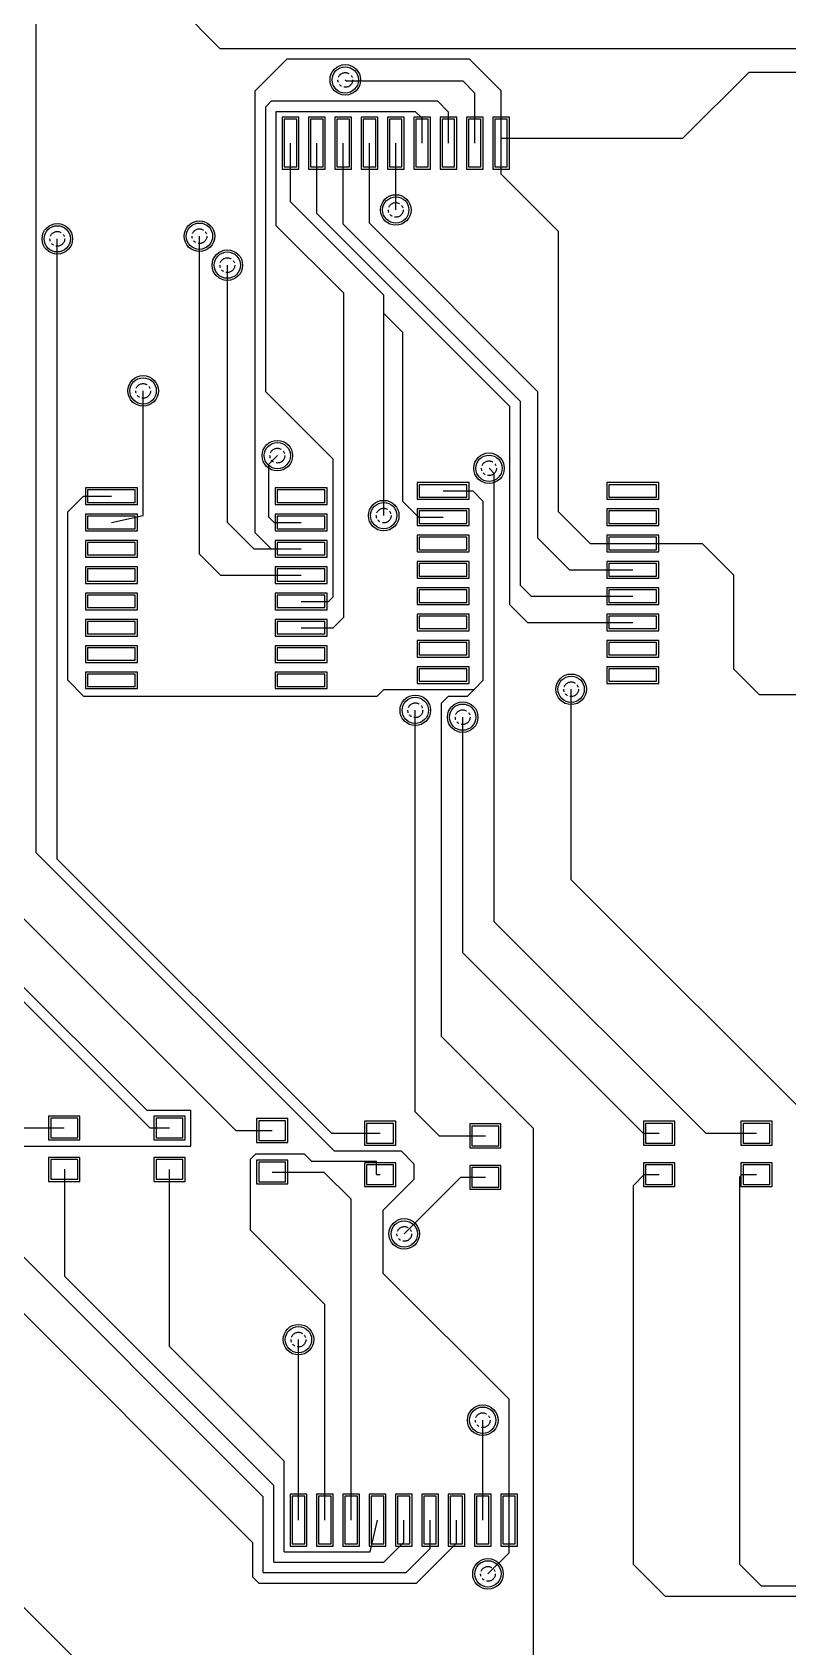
# Model space of a CAD drawing. Extents: x 208 to 628, y 649 to 1243.
# Drawn here: x 387.8 to 424.3, y 1053.1 to 1131 of the extents above; entities that cross this region are included whole.
import ezdxf

# ---------------------------------------------------------------- set-up
doc = ezdxf.new("R2010")
doc.units = 0
doc.header["$MEASUREMENT"] = 0
doc.linetypes.add('PHANTOM2', pattern=[1.25, 0.625, -0.125, 0.125, -0.125, 0.125, -0.125])
for name, color, linetype in [('BottomSolder', 6, 'CONTINUOUS'), ('MultiLayer', 9, 'CONTINUOUS'), ('TOPLAYER', 250, 'CONTINUOUS'), ('TopPaste', 8, 'CONTINUOUS'), ('TopSolder', 216, 'CONTINUOUS'), ('VIAHOLELAYER', 255, 'PHANTOM2')]:
    doc.layers.add(name, color=color, linetype=linetype)

msp = doc.modelspace()

# ---------------------------------------------------------------- linework, layer by layer
at = {"layer": 'BottomSolder'}
for centre in [(402.912, 1128.727), (405.348, 1122.45), (389.018, 1121.056), (395.876, 1121.183), (397.222, 1119.786), (393.158, 1113.716), (399.635, 1110.591), (409.846, 1109.982), (404.766, 1107.696), (413.809, 1099.314), (406.29, 1098.298), (408.576, 1097.968), (405.757, 1073.025), (400.654, 1067.922), (409.544, 1064.033), (409.795, 1056.616)]:
    msp.add_circle(centre, 0.737, dxfattribs=at)
at = {"layer": 'MultiLayer'}
for centre in [(402.912, 1128.727), (405.348, 1122.45), (389.018, 1121.056), (395.876, 1121.183), (397.222, 1119.786), (393.158, 1113.716), (399.635, 1110.591), (409.846, 1109.982), (404.766, 1107.696), (413.809, 1099.314), (406.29, 1098.298), (408.576, 1097.968), (405.757, 1073.025), (400.654, 1067.922), (409.544, 1064.033), (409.795, 1056.616)]:
    msp.add_circle(centre, 0.635, dxfattribs=at)
at = {"layer": 'TOPLAYER'}
for p, q in [((388.002, 1091.414), (388.002, 1133.477)), ((394.886, 1132.232), (396.867, 1130.251)), ((396.867, 1130.251), (442.029, 1130.251)), ((398.569, 1128.194), (400.114, 1129.739)), ((400.114, 1129.739), (408.882, 1129.739)), ((408.882, 1129.739), (410.428, 1128.194)), ((402.912, 1128.727), (402.963, 1128.676)), ((402.963, 1128.676), (408.576, 1128.676)), ((408.576, 1128.676), (409.158, 1128.095)), ((419.193, 1125.908), (422.394, 1129.108)), ((422.394, 1129.108), (440.148, 1129.108)), ((398.569, 1106.858), (398.569, 1128.194)), ((399.077, 1127.432), (399.356, 1127.711)), ((399.356, 1127.711), (407.354, 1127.711)), ((407.354, 1127.711), (407.888, 1127.178)), ((409.158, 1125.676), (409.158, 1128.095)), ((410.428, 1125.908), (410.428, 1128.194)), ((399.077, 1113.665), (399.077, 1127.432)), ((399.585, 1127.203), (406.287, 1127.203)), ((399.585, 1121.691), (399.585, 1127.203)), ((400.568, 1126.826), (399.968, 1126.826)), ((399.968, 1126.826), (399.968, 1124.526)), ((400.568, 1124.526), (400.568, 1126.826)), ((401.838, 1126.826), (401.238, 1126.826)), ((401.238, 1126.826), (401.238, 1124.526)), ((401.838, 1124.526), (401.838, 1126.826)), ((403.108, 1126.826), (402.508, 1126.826)), ((402.508, 1126.826), (402.508, 1124.526)), ((403.108, 1124.526), (403.108, 1126.826)), ((404.378, 1126.826), (403.778, 1126.826)), ((403.778, 1126.826), (403.778, 1124.526)), ((404.378, 1124.526), (404.378, 1126.826)), ((405.648, 1126.826), (405.048, 1126.826)), ((405.048, 1126.826), (405.048, 1124.526)), ((405.648, 1124.526), (405.648, 1126.826)), ((406.287, 1127.203), (406.618, 1126.873)), ((406.918, 1126.826), (406.318, 1126.826)), ((406.318, 1126.826), (406.318, 1124.526)), ((406.618, 1125.676), (406.618, 1126.873)), ((406.918, 1124.526), (406.918, 1126.826)), ((408.188, 1126.826), (407.588, 1126.826)), ((407.588, 1126.826), (407.588, 1124.526)), ((407.888, 1125.676), (407.888, 1127.178)), ((408.188, 1124.526), (408.188, 1126.826)), ((409.458, 1126.826), (408.858, 1126.826)), ((408.858, 1126.826), (408.858, 1124.526)), ((409.458, 1124.526), (409.458, 1126.826)), ((410.728, 1126.826), (410.128, 1126.826)), ((410.128, 1126.826), (410.128, 1124.526)), ((410.728, 1124.526), (410.728, 1126.826)), ((400.268, 1122.84), (400.268, 1125.676)), ((401.538, 1122.282), (401.538, 1125.676)), ((402.808, 1121.769), (402.808, 1125.676)), ((404.078, 1121.807), (404.078, 1125.676)), ((405.348, 1122.45), (405.348, 1125.676)), ((410.428, 1125.676), (410.428, 1125.908)), ((410.428, 1125.908), (419.193, 1125.908)), ((410.428, 1124.18), (410.428, 1125.676)), ((399.968, 1124.526), (400.568, 1124.526)), ((401.238, 1124.526), (401.838, 1124.526)), ((402.508, 1124.526), (403.108, 1124.526)), ((403.778, 1124.526), (404.378, 1124.526)), ((405.048, 1124.526), (405.648, 1124.526)), ((406.318, 1124.526), (406.918, 1124.526)), ((407.588, 1124.526), (408.188, 1124.526)), ((408.858, 1124.526), (409.458, 1124.526)), ((410.128, 1124.526), (410.728, 1124.526)), ((410.428, 1124.18), (413.199, 1121.409)), ((400.268, 1122.84), (404.766, 1118.341)), ((401.538, 1122.282), (410.858, 1112.962)), ((399.585, 1121.691), (402.836, 1118.44)), ((402.808, 1121.769), (411.37, 1113.206)), ((404.078, 1121.807), (412.208, 1113.676)), ((413.199, 1107.874), (413.199, 1121.409)), ((389.018, 1091.119), (389.018, 1121.056)), ((395.876, 1105.842), (395.876, 1121.183)), ((397.222, 1107.366), (397.222, 1119.786)), ((402.836, 1102.794), (402.836, 1118.44)), ((404.766, 1117.446), (404.766, 1118.341)), ((404.766, 1117.446), (405.681, 1116.532)), ((404.766, 1107.696), (404.766, 1117.446)), ((405.681, 1108.382), (405.681, 1116.532)), ((393.158, 1107.696), (393.158, 1113.716)), ((399.077, 1113.665), (402.328, 1110.414)), ((412.208, 1106.604), (412.208, 1113.676)), ((410.858, 1103.382), (410.858, 1112.962)), ((411.37, 1104.318), (411.37, 1113.206)), ((399.229, 1110.185), (399.635, 1110.591)), ((399.229, 1107.62), (399.229, 1110.185)), ((402.328, 1103.784), (402.328, 1110.414)), ((409.846, 1109.982), (410.1, 1109.728)), ((410.1, 1088.096), (410.1, 1109.728)), ((392.779, 1108.936), (390.479, 1108.936)), ((390.479, 1108.936), (390.479, 1108.336)), ((392.779, 1108.336), (392.779, 1108.936)), ((401.928, 1108.936), (399.628, 1108.936)), ((399.628, 1108.936), (399.628, 1108.336)), ((401.928, 1108.336), (401.928, 1108.936)), ((408.781, 1109.19), (406.481, 1109.19)), ((406.481, 1109.19), (406.481, 1108.59)), ((407.631, 1108.89), (409.059, 1108.89)), ((408.781, 1108.59), (408.781, 1109.19)), ((409.059, 1108.89), (409.567, 1108.382)), ((417.93, 1109.19), (415.63, 1109.19)), ((415.63, 1109.19), (415.63, 1108.59)), ((417.93, 1108.59), (417.93, 1109.19)), ((389.526, 1107.874), (390.288, 1108.636)), ((390.288, 1108.636), (391.629, 1108.636)), ((390.479, 1108.336), (392.779, 1108.336)), ((399.628, 1108.336), (401.928, 1108.336)), ((405.681, 1108.382), (406.443, 1107.62)), ((406.481, 1108.59), (408.781, 1108.59)), ((409.567, 1099.746), (409.567, 1108.382)), ((415.63, 1108.59), (417.93, 1108.59)), ((389.526, 1099.746), (389.526, 1107.874)), ((392.779, 1107.666), (390.479, 1107.666)), ((390.479, 1107.666), (390.479, 1107.066)), ((391.629, 1107.366), (393.158, 1107.696)), ((392.779, 1107.066), (392.779, 1107.666)), ((397.222, 1107.366), (398.492, 1106.096)), ((399.229, 1107.62), (399.483, 1107.366)), ((399.483, 1107.366), (400.778, 1107.366)), ((401.928, 1107.666), (399.628, 1107.666)), ((399.628, 1107.666), (399.628, 1107.066)), ((401.928, 1107.066), (401.928, 1107.666)), ((406.443, 1107.62), (407.631, 1107.62)), ((408.781, 1107.92), (406.481, 1107.92)), ((406.481, 1107.92), (406.481, 1107.32)), ((408.781, 1107.32), (408.781, 1107.92)), ((413.199, 1107.874), (414.723, 1106.35)), ((417.93, 1107.92), (415.63, 1107.92)), ((415.63, 1107.92), (415.63, 1107.32)), ((417.93, 1107.32), (417.93, 1107.92)), ((390.479, 1107.066), (392.779, 1107.066)), ((398.569, 1106.858), (399.331, 1106.096)), ((399.628, 1107.066), (401.928, 1107.066)), ((406.481, 1107.32), (408.781, 1107.32)), ((408.781, 1106.65), (406.481, 1106.65)), ((406.481, 1106.65), (406.481, 1106.05)), ((408.781, 1106.05), (408.781, 1106.65)), ((412.208, 1106.604), (413.732, 1105.08)), ((415.63, 1107.32), (417.93, 1107.32)), ((417.93, 1106.65), (415.63, 1106.65)), ((415.63, 1106.65), (415.63, 1106.05)), ((417.93, 1106.05), (417.93, 1106.65)), ((392.779, 1106.396), (390.479, 1106.396)), ((390.479, 1106.396), (390.479, 1105.796)), ((390.479, 1105.796), (392.779, 1105.796)), ((392.779, 1105.796), (392.779, 1106.396)), ((395.876, 1105.842), (396.892, 1104.826)), ((398.492, 1106.096), (399.331, 1106.096)), ((399.331, 1106.096), (400.778, 1106.096)), ((401.928, 1106.396), (399.628, 1106.396)), ((399.628, 1106.396), (399.628, 1105.796)), ((399.628, 1105.796), (401.928, 1105.796)), ((401.928, 1105.796), (401.928, 1106.396)), ((406.481, 1106.05), (408.781, 1106.05)), ((414.723, 1106.35), (416.78, 1106.35)), ((415.63, 1106.05), (417.93, 1106.05)), ((416.78, 1106.35), (420.133, 1106.35)), ((420.133, 1106.35), (421.657, 1104.826)), ((392.779, 1105.126), (390.479, 1105.126)), ((390.479, 1105.126), (390.479, 1104.526)), ((392.779, 1104.526), (392.779, 1105.126)), ((401.928, 1105.126), (399.628, 1105.126)), ((399.628, 1105.126), (399.628, 1104.526)), ((401.928, 1104.526), (401.928, 1105.126)), ((408.781, 1105.38), (406.481, 1105.38)), ((406.481, 1105.38), (406.481, 1104.78)), ((408.781, 1104.78), (408.781, 1105.38)), ((413.732, 1105.08), (416.78, 1105.08)), ((417.93, 1105.38), (415.63, 1105.38)), ((415.63, 1105.38), (415.63, 1104.78)), ((417.93, 1104.78), (417.93, 1105.38)), ((390.479, 1104.526), (392.779, 1104.526)), ((396.892, 1104.826), (400.778, 1104.826)), ((399.628, 1104.526), (401.928, 1104.526)), ((406.481, 1104.78), (408.781, 1104.78)), ((411.37, 1104.318), (411.878, 1103.81)), ((415.63, 1104.78), (417.93, 1104.78)), ((421.657, 1100.279), (421.657, 1104.826)), ((392.779, 1103.856), (390.479, 1103.856)), ((390.479, 1103.856), (390.479, 1103.256)), ((392.779, 1103.256), (392.779, 1103.856)), ((401.928, 1103.856), (399.628, 1103.856)), ((399.628, 1103.856), (399.628, 1103.256)), ((400.778, 1103.556), (402.099, 1103.556)), ((401.928, 1103.256), (401.928, 1103.856)), ((402.099, 1103.556), (402.328, 1103.784)), ((408.781, 1104.11), (406.481, 1104.11)), ((406.481, 1104.11), (406.481, 1103.51)), ((406.481, 1103.51), (408.781, 1103.51)), ((408.781, 1103.51), (408.781, 1104.11)), ((411.878, 1103.81), (416.78, 1103.81)), ((417.93, 1104.11), (415.63, 1104.11)), ((415.63, 1104.11), (415.63, 1103.51)), ((415.63, 1103.51), (417.93, 1103.51)), ((417.93, 1103.51), (417.93, 1104.11)), ((390.479, 1103.256), (392.779, 1103.256)), ((399.628, 1103.256), (401.928, 1103.256)), ((402.328, 1102.286), (402.836, 1102.794)), ((408.781, 1102.84), (406.481, 1102.84)), ((406.481, 1102.84), (406.481, 1102.24)), ((408.781, 1102.24), (408.781, 1102.84)), ((410.858, 1103.382), (411.7, 1102.54)), ((417.93, 1102.84), (415.63, 1102.84)), ((415.63, 1102.84), (415.63, 1102.24)), ((417.93, 1102.24), (417.93, 1102.84)), ((392.779, 1102.586), (390.479, 1102.586)), ((390.479, 1102.586), (390.479, 1101.986)), ((390.479, 1101.986), (392.779, 1101.986)), ((392.779, 1101.986), (392.779, 1102.586)), ((401.928, 1102.586), (399.628, 1102.586)), ((399.628, 1102.586), (399.628, 1101.986)), ((399.628, 1101.986), (401.928, 1101.986)), ((400.778, 1102.286), (402.328, 1102.286)), ((401.928, 1101.986), (401.928, 1102.586)), ((406.481, 1102.24), (408.781, 1102.24)), ((411.7, 1102.54), (416.78, 1102.54)), ((415.63, 1102.24), (417.93, 1102.24)), ((392.779, 1101.316), (390.479, 1101.316)), ((390.479, 1101.316), (390.479, 1100.716)), ((392.779, 1100.716), (392.779, 1101.316)), ((401.928, 1101.316), (399.628, 1101.316)), ((399.628, 1101.316), (399.628, 1100.716)), ((401.928, 1100.716), (401.928, 1101.316)), ((408.781, 1101.57), (406.481, 1101.57)), ((406.481, 1101.57), (406.481, 1100.97)), ((408.781, 1100.97), (408.781, 1101.57)), ((417.93, 1101.57), (415.63, 1101.57)), ((415.63, 1101.57), (415.63, 1100.97)), ((417.93, 1100.97), (417.93, 1101.57)), ((390.479, 1100.716), (392.779, 1100.716)), ((399.628, 1100.716), (401.928, 1100.716)), ((406.481, 1100.97), (408.781, 1100.97)), ((415.63, 1100.97), (417.93, 1100.97)), ((389.526, 1099.746), (390.288, 1098.984)), ((392.779, 1100.046), (390.479, 1100.046)), ((390.479, 1100.046), (390.479, 1099.446)), ((392.779, 1099.446), (392.779, 1100.046)), ((401.928, 1100.046), (399.628, 1100.046)), ((399.628, 1100.046), (399.628, 1099.446)), ((401.928, 1099.446), (401.928, 1100.046)), ((408.781, 1100.3), (406.481, 1100.3)), ((406.481, 1100.3), (406.481, 1099.7)), ((406.481, 1099.7), (408.781, 1099.7)), ((408.781, 1099.7), (408.781, 1100.3)), ((409.131, 1099.31), (409.567, 1099.746)), ((417.93, 1100.3), (415.63, 1100.3)), ((415.63, 1100.3), (415.63, 1099.7)), ((415.63, 1099.7), (417.93, 1099.7)), ((417.93, 1099.7), (417.93, 1100.3)), ((421.657, 1100.279), (422.876, 1099.06)), ((390.288, 1098.984), (404.444, 1098.984)), ((390.479, 1099.446), (392.779, 1099.446)), ((399.628, 1099.446), (401.928, 1099.446)), ((404.444, 1098.984), (404.77, 1099.31)), ((404.77, 1099.31), (409.131, 1099.31)), ((407.56, 1098.645), (407.898, 1098.984)), ((407.898, 1098.984), (408.805, 1098.984)), ((408.805, 1098.984), (409.131, 1099.31)), ((413.809, 1090.119), (413.809, 1099.314)), ((422.876, 1099.06), (428.261, 1099.06)), ((406.29, 1078.918), (406.29, 1098.298)), ((407.56, 1082.55), (407.56, 1098.645)), ((408.576, 1086.598), (408.576, 1097.968)), ((388.002, 1091.414), (402.383, 1077.033)), ((389.018, 1091.119), (402.252, 1077.886)), ((413.809, 1090.119), (426.94, 1076.987)), ((387.037, 1088.61), (397.634, 1078.013)), ((410.1, 1088.096), (420.311, 1077.886)), ((408.576, 1086.598), (417.288, 1077.886)), ((385.564, 1086.055), (393.479, 1078.14)), ((386.3, 1086.033), (393.34, 1078.994)), ((407.56, 1082.55), (411.996, 1078.114)), ((390.001, 1078.615), (388.701, 1078.615)), ((388.701, 1078.615), (388.701, 1077.665)), ((390.001, 1077.665), (390.001, 1078.615)), ((393.34, 1078.994), (395.459, 1078.994)), ((395.081, 1078.615), (393.781, 1078.615)), ((393.781, 1078.615), (393.781, 1077.665)), ((395.081, 1077.665), (395.081, 1078.615)), ((395.459, 1077.267), (395.459, 1078.994)), ((400.034, 1078.488), (398.734, 1078.488)), ((398.734, 1078.488), (398.734, 1077.538)), ((400.034, 1077.538), (400.034, 1078.488)), ((406.29, 1078.918), (407.449, 1077.759)), ((387.333, 1078.14), (389.351, 1078.14)), ((393.479, 1078.14), (394.431, 1078.14)), ((397.634, 1078.013), (399.384, 1078.013)), ((402.252, 1077.886), (404.591, 1077.886)), ((405.241, 1078.361), (403.941, 1078.361)), ((403.941, 1078.361), (403.941, 1077.411)), ((405.241, 1077.411), (405.241, 1078.361)), ((407.449, 1077.759), (409.671, 1077.759)), ((410.321, 1078.234), (409.021, 1078.234)), ((409.021, 1078.234), (409.021, 1077.284)), ((410.321, 1077.284), (410.321, 1078.234)), ((411.996, 1051.092), (411.996, 1078.114)), ((417.288, 1077.886), (418.053, 1077.886)), ((418.703, 1078.361), (417.403, 1078.361)), ((417.403, 1078.361), (417.403, 1077.411)), ((418.703, 1077.411), (418.703, 1078.361)), ((420.311, 1077.886), (422.752, 1077.886)), ((423.402, 1078.361), (422.102, 1078.361)), ((422.102, 1078.361), (422.102, 1077.411)), ((423.402, 1077.411), (423.402, 1078.361)), ((374.931, 1077.267), (395.459, 1077.267)), ((388.701, 1077.665), (390.001, 1077.665)), ((393.781, 1077.665), (395.081, 1077.665)), ((398.734, 1077.538), (400.034, 1077.538)), ((402.383, 1077.033), (405.604, 1077.033)), ((403.941, 1077.411), (405.241, 1077.411)), ((405.604, 1077.033), (406.239, 1076.398)), ((409.021, 1077.284), (410.321, 1077.284)), ((417.403, 1077.411), (418.703, 1077.411)), ((422.102, 1077.411), (423.402, 1077.411)), ((380.179, 1076.394), (398.454, 1058.119)), ((390.001, 1076.615), (388.701, 1076.615)), ((388.701, 1076.615), (388.701, 1075.665)), ((390.001, 1075.665), (390.001, 1076.615)), ((395.081, 1076.615), (393.781, 1076.615)), ((393.781, 1076.615), (393.781, 1075.665)), ((395.081, 1075.665), (395.081, 1076.615)), ((398.34, 1076.632), (398.594, 1076.886)), ((398.34, 1073.206), (398.34, 1076.632)), ((398.594, 1076.886), (400.931, 1076.886)), ((400.034, 1076.488), (398.734, 1076.488)), ((398.734, 1076.488), (398.734, 1075.538)), ((400.034, 1075.538), (400.034, 1076.488)), ((400.931, 1076.886), (401.287, 1076.529)), ((401.287, 1076.529), (404.411, 1076.529)), ((405.241, 1076.361), (403.941, 1076.361)), ((403.941, 1076.361), (403.941, 1075.411)), ((404.411, 1075.886), (404.411, 1076.529)), ((405.241, 1075.411), (405.241, 1076.361)), ((406.239, 1075.666), (406.239, 1076.398)), ((410.321, 1076.234), (409.021, 1076.234)), ((409.021, 1076.234), (409.021, 1075.284)), ((410.321, 1075.284), (410.321, 1076.234)), ((418.703, 1076.361), (417.403, 1076.361)), ((417.403, 1076.361), (417.403, 1075.411)), ((418.703, 1075.411), (418.703, 1076.361)), ((423.402, 1076.361), (422.102, 1076.361)), ((422.102, 1076.361), (422.102, 1075.411)), ((423.402, 1075.411), (423.402, 1076.361)), ((388.701, 1075.665), (390.001, 1075.665)), ((389.351, 1076.14), (389.374, 1076.14)), ((389.374, 1070.963), (389.374, 1076.14)), ((393.781, 1075.665), (395.081, 1075.665)), ((394.428, 1076.14), (394.431, 1076.14)), ((394.428, 1067.589), (394.428, 1076.14)), ((398.734, 1075.538), (400.034, 1075.538)), ((399.384, 1076.013), (401.879, 1076.013)), ((401.879, 1076.013), (403.194, 1074.697)), ((403.941, 1075.411), (405.241, 1075.411)), ((404.411, 1075.886), (404.591, 1075.886)), ((404.741, 1074.168), (406.239, 1075.666)), ((405.757, 1073.025), (408.491, 1075.759)), ((408.491, 1075.759), (409.671, 1075.759)), ((416.815, 1075.362), (417.339, 1075.886)), ((417.339, 1075.886), (418.053, 1075.886)), ((417.403, 1075.411), (418.703, 1075.411)), ((421.953, 1075.775), (422.064, 1075.886)), ((421.953, 1057.074), (421.953, 1075.775)), ((422.064, 1075.886), (422.752, 1075.886)), ((422.102, 1075.411), (423.402, 1075.411)), ((403.194, 1059.211), (403.194, 1074.697)), ((409.021, 1075.284), (410.321, 1075.284)), ((416.815, 1057.074), (416.815, 1075.362)), ((404.741, 1071.12), (404.741, 1074.168)), ((385.538, 1073.755), (398.958, 1060.336)), ((398.34, 1073.206), (401.924, 1069.621)), ((370.222, 1072.161), (390.822, 1051.562)), ((389.374, 1070.963), (399.462, 1060.875)), ((404.741, 1071.12), (410.814, 1065.046)), ((401.924, 1059.211), (401.924, 1069.621)), ((394.428, 1067.589), (399.966, 1062.052)), ((400.654, 1059.211), (400.654, 1067.922)), ((410.814, 1059.211), (410.814, 1065.046)), ((409.544, 1059.211), (409.544, 1064.033)), ((399.966, 1057.683), (399.966, 1062.052)), ((399.462, 1057.179), (399.462, 1060.875)), ((398.958, 1056.675), (398.958, 1060.336)), ((400.954, 1060.361), (400.354, 1060.361)), ((400.354, 1060.361), (400.354, 1058.061)), ((400.954, 1058.061), (400.954, 1060.361)), ((402.224, 1060.361), (401.624, 1060.361)), ((401.624, 1060.361), (401.624, 1058.061)), ((402.224, 1058.061), (402.224, 1060.361)), ((403.494, 1060.361), (402.894, 1060.361)), ((402.894, 1060.361), (402.894, 1058.061)), ((403.494, 1058.061), (403.494, 1060.361)), ((404.764, 1060.361), (404.164, 1060.361)), ((404.164, 1060.361), (404.164, 1058.061)), ((404.764, 1058.061), (404.764, 1060.361)), ((406.034, 1060.361), (405.434, 1060.361)), ((405.434, 1060.361), (405.434, 1058.061)), ((406.034, 1058.061), (406.034, 1060.361)), ((407.304, 1060.361), (406.704, 1060.361)), ((406.704, 1060.361), (406.704, 1058.061)), ((407.304, 1058.061), (407.304, 1060.361)), ((408.574, 1060.361), (407.974, 1060.361)), ((407.974, 1060.361), (407.974, 1058.061)), ((408.574, 1058.061), (408.574, 1060.361)), ((409.844, 1060.361), (409.244, 1060.361)), ((409.244, 1060.361), (409.244, 1058.061)), ((409.844, 1058.061), (409.844, 1060.361)), ((411.114, 1060.361), (410.514, 1060.361)), ((410.514, 1060.361), (410.514, 1058.061)), ((411.114, 1058.061), (411.114, 1060.361)), ((404.113, 1057.683), (404.464, 1059.211)), ((405.734, 1058.14), (405.734, 1059.211)), ((407.004, 1057.836), (407.004, 1059.211)), ((408.274, 1058.091), (408.274, 1059.211)), ((410.814, 1057.635), (410.814, 1059.211)), ((398.454, 1056.464), (398.454, 1058.119)), ((399.966, 1057.683), (404.113, 1057.683)), ((400.354, 1058.061), (400.954, 1058.061)), ((401.624, 1058.061), (402.224, 1058.061)), ((402.894, 1058.061), (403.494, 1058.061)), ((404.164, 1058.061), (404.764, 1058.061)), ((404.774, 1057.179), (405.734, 1058.14)), ((405.434, 1058.061), (406.034, 1058.061)), ((405.844, 1056.675), (407.004, 1057.836)), ((406.355, 1056.171), (408.274, 1058.091)), ((406.704, 1058.061), (407.304, 1058.061)), ((407.974, 1058.061), (408.574, 1058.061)), ((409.244, 1058.061), (409.844, 1058.061)), ((409.795, 1056.616), (410.814, 1057.635)), ((410.514, 1058.061), (411.114, 1058.061)), ((398.958, 1056.675), (405.844, 1056.675)), ((399.462, 1057.179), (404.774, 1057.179)), ((416.815, 1057.074), (418.349, 1055.54)), ((421.953, 1057.074), (422.983, 1056.044)), ((398.454, 1056.464), (398.746, 1056.171)), ((398.746, 1056.171), (406.355, 1056.171)), ((422.983, 1056.044), (440.822, 1056.044)), ((418.349, 1055.54), (441.326, 1055.54))]:
    msp.add_line(p, q, dxfattribs=at)
for centre in [(402.912, 1128.727), (405.348, 1122.45), (389.018, 1121.056), (395.876, 1121.183), (397.222, 1119.786), (393.158, 1113.716), (399.635, 1110.591), (409.846, 1109.982), (404.766, 1107.696), (413.809, 1099.314), (406.29, 1098.298), (408.576, 1097.968), (405.757, 1073.025), (400.654, 1067.922), (409.544, 1064.033), (409.795, 1056.616)]:
    msp.add_circle(centre, 0.635, dxfattribs=at)
at = {"layer": 'TopPaste'}
for p, q in [((400.568, 1126.826), (399.968, 1126.826)), ((399.968, 1126.826), (399.968, 1124.526)), ((400.568, 1124.526), (400.568, 1126.826)), ((401.838, 1126.826), (401.238, 1126.826)), ((401.238, 1126.826), (401.238, 1124.526)), ((401.838, 1124.526), (401.838, 1126.826)), ((403.108, 1126.826), (402.508, 1126.826)), ((402.508, 1126.826), (402.508, 1124.526)), ((403.108, 1124.526), (403.108, 1126.826)), ((404.378, 1126.826), (403.778, 1126.826)), ((403.778, 1126.826), (403.778, 1124.526)), ((404.378, 1124.526), (404.378, 1126.826)), ((405.648, 1126.826), (405.048, 1126.826)), ((405.048, 1126.826), (405.048, 1124.526)), ((405.648, 1124.526), (405.648, 1126.826)), ((406.918, 1126.826), (406.318, 1126.826)), ((406.318, 1126.826), (406.318, 1124.526)), ((406.918, 1124.526), (406.918, 1126.826)), ((408.188, 1126.826), (407.588, 1126.826)), ((407.588, 1126.826), (407.588, 1124.526)), ((408.188, 1124.526), (408.188, 1126.826)), ((409.458, 1126.826), (408.858, 1126.826)), ((408.858, 1126.826), (408.858, 1124.526)), ((409.458, 1124.526), (409.458, 1126.826)), ((410.728, 1126.826), (410.128, 1126.826)), ((410.128, 1126.826), (410.128, 1124.526)), ((410.728, 1124.526), (410.728, 1126.826)), ((399.968, 1124.526), (400.568, 1124.526)), ((401.238, 1124.526), (401.838, 1124.526)), ((402.508, 1124.526), (403.108, 1124.526)), ((403.778, 1124.526), (404.378, 1124.526)), ((405.048, 1124.526), (405.648, 1124.526)), ((406.318, 1124.526), (406.918, 1124.526)), ((407.588, 1124.526), (408.188, 1124.526)), ((408.858, 1124.526), (409.458, 1124.526)), ((410.128, 1124.526), (410.728, 1124.526)), ((392.779, 1108.936), (390.479, 1108.936)), ((390.479, 1108.936), (390.479, 1108.336)), ((392.779, 1108.336), (392.779, 1108.936)), ((401.928, 1108.936), (399.628, 1108.936)), ((399.628, 1108.936), (399.628, 1108.336)), ((401.928, 1108.336), (401.928, 1108.936)), ((408.781, 1109.19), (406.481, 1109.19)), ((406.481, 1109.19), (406.481, 1108.59)), ((408.781, 1108.59), (408.781, 1109.19)), ((417.93, 1109.19), (415.63, 1109.19)), ((415.63, 1109.19), (415.63, 1108.59)), ((417.93, 1108.59), (417.93, 1109.19)), ((390.479, 1108.336), (392.779, 1108.336)), ((399.628, 1108.336), (401.928, 1108.336)), ((406.481, 1108.59), (408.781, 1108.59)), ((415.63, 1108.59), (417.93, 1108.59)), ((392.779, 1107.666), (390.479, 1107.666)), ((390.479, 1107.666), (390.479, 1107.066)), ((392.779, 1107.066), (392.779, 1107.666)), ((401.928, 1107.666), (399.628, 1107.666)), ((399.628, 1107.666), (399.628, 1107.066)), ((401.928, 1107.066), (401.928, 1107.666)), ((408.781, 1107.92), (406.481, 1107.92)), ((406.481, 1107.92), (406.481, 1107.32)), ((408.781, 1107.32), (408.781, 1107.92)), ((417.93, 1107.92), (415.63, 1107.92)), ((415.63, 1107.92), (415.63, 1107.32)), ((417.93, 1107.32), (417.93, 1107.92)), ((390.479, 1107.066), (392.779, 1107.066)), ((399.628, 1107.066), (401.928, 1107.066)), ((406.481, 1107.32), (408.781, 1107.32)), ((408.781, 1106.65), (406.481, 1106.65)), ((406.481, 1106.65), (406.481, 1106.05)), ((408.781, 1106.05), (408.781, 1106.65)), ((415.63, 1107.32), (417.93, 1107.32)), ((417.93, 1106.65), (415.63, 1106.65)), ((415.63, 1106.65), (415.63, 1106.05)), ((417.93, 1106.05), (417.93, 1106.65)), ((392.779, 1106.396), (390.479, 1106.396)), ((390.479, 1106.396), (390.479, 1105.796)), ((390.479, 1105.796), (392.779, 1105.796)), ((392.779, 1105.796), (392.779, 1106.396)), ((401.928, 1106.396), (399.628, 1106.396)), ((399.628, 1106.396), (399.628, 1105.796)), ((399.628, 1105.796), (401.928, 1105.796)), ((401.928, 1105.796), (401.928, 1106.396)), ((406.481, 1106.05), (408.781, 1106.05)), ((415.63, 1106.05), (417.93, 1106.05)), ((392.779, 1105.126), (390.479, 1105.126)), ((390.479, 1105.126), (390.479, 1104.526)), ((392.779, 1104.526), (392.779, 1105.126)), ((401.928, 1105.126), (399.628, 1105.126)), ((399.628, 1105.126), (399.628, 1104.526)), ((401.928, 1104.526), (401.928, 1105.126)), ((408.781, 1105.38), (406.481, 1105.38)), ((406.481, 1105.38), (406.481, 1104.78)), ((408.781, 1104.78), (408.781, 1105.38)), ((417.93, 1105.38), (415.63, 1105.38)), ((415.63, 1105.38), (415.63, 1104.78)), ((417.93, 1104.78), (417.93, 1105.38)), ((390.479, 1104.526), (392.779, 1104.526)), ((399.628, 1104.526), (401.928, 1104.526)), ((406.481, 1104.78), (408.781, 1104.78)), ((415.63, 1104.78), (417.93, 1104.78)), ((392.779, 1103.856), (390.479, 1103.856)), ((390.479, 1103.856), (390.479, 1103.256)), ((392.779, 1103.256), (392.779, 1103.856)), ((401.928, 1103.856), (399.628, 1103.856)), ((399.628, 1103.856), (399.628, 1103.256)), ((401.928, 1103.256), (401.928, 1103.856)), ((408.781, 1104.11), (406.481, 1104.11)), ((406.481, 1104.11), (406.481, 1103.51)), ((406.481, 1103.51), (408.781, 1103.51)), ((408.781, 1103.51), (408.781, 1104.11)), ((417.93, 1104.11), (415.63, 1104.11)), ((415.63, 1104.11), (415.63, 1103.51)), ((415.63, 1103.51), (417.93, 1103.51)), ((417.93, 1103.51), (417.93, 1104.11)), ((390.479, 1103.256), (392.779, 1103.256)), ((399.628, 1103.256), (401.928, 1103.256)), ((408.781, 1102.84), (406.481, 1102.84)), ((406.481, 1102.84), (406.481, 1102.24)), ((408.781, 1102.24), (408.781, 1102.84)), ((417.93, 1102.84), (415.63, 1102.84)), ((415.63, 1102.84), (415.63, 1102.24)), ((417.93, 1102.24), (417.93, 1102.84)), ((392.779, 1102.586), (390.479, 1102.586)), ((390.479, 1102.586), (390.479, 1101.986)), ((390.479, 1101.986), (392.779, 1101.986)), ((392.779, 1101.986), (392.779, 1102.586)), ((401.928, 1102.586), (399.628, 1102.586)), ((399.628, 1102.586), (399.628, 1101.986)), ((399.628, 1101.986), (401.928, 1101.986)), ((401.928, 1101.986), (401.928, 1102.586)), ((406.481, 1102.24), (408.781, 1102.24)), ((415.63, 1102.24), (417.93, 1102.24)), ((392.779, 1101.316), (390.479, 1101.316)), ((390.479, 1101.316), (390.479, 1100.716)), ((392.779, 1100.716), (392.779, 1101.316)), ((401.928, 1101.316), (399.628, 1101.316)), ((399.628, 1101.316), (399.628, 1100.716)), ((401.928, 1100.716), (401.928, 1101.316)), ((408.781, 1101.57), (406.481, 1101.57)), ((406.481, 1101.57), (406.481, 1100.97)), ((408.781, 1100.97), (408.781, 1101.57)), ((417.93, 1101.57), (415.63, 1101.57)), ((415.63, 1101.57), (415.63, 1100.97)), ((417.93, 1100.97), (417.93, 1101.57)), ((390.479, 1100.716), (392.779, 1100.716)), ((399.628, 1100.716), (401.928, 1100.716)), ((406.481, 1100.97), (408.781, 1100.97)), ((415.63, 1100.97), (417.93, 1100.97)), ((392.779, 1100.046), (390.479, 1100.046)), ((390.479, 1100.046), (390.479, 1099.446)), ((392.779, 1099.446), (392.779, 1100.046)), ((401.928, 1100.046), (399.628, 1100.046)), ((399.628, 1100.046), (399.628, 1099.446)), ((401.928, 1099.446), (401.928, 1100.046)), ((408.781, 1100.3), (406.481, 1100.3)), ((406.481, 1100.3), (406.481, 1099.7)), ((406.481, 1099.7), (408.781, 1099.7)), ((408.781, 1099.7), (408.781, 1100.3)), ((417.93, 1100.3), (415.63, 1100.3)), ((415.63, 1100.3), (415.63, 1099.7)), ((415.63, 1099.7), (417.93, 1099.7)), ((417.93, 1099.7), (417.93, 1100.3)), ((390.479, 1099.446), (392.779, 1099.446)), ((399.628, 1099.446), (401.928, 1099.446)), ((390.001, 1078.615), (388.701, 1078.615)), ((388.701, 1078.615), (388.701, 1077.665)), ((390.001, 1077.665), (390.001, 1078.615)), ((395.081, 1078.615), (393.781, 1078.615)), ((393.781, 1078.615), (393.781, 1077.665)), ((395.081, 1077.665), (395.081, 1078.615)), ((400.034, 1078.488), (398.734, 1078.488)), ((398.734, 1078.488), (398.734, 1077.538)), ((400.034, 1077.538), (400.034, 1078.488)), ((405.241, 1078.361), (403.941, 1078.361)), ((403.941, 1078.361), (403.941, 1077.411)), ((405.241, 1077.411), (405.241, 1078.361)), ((410.321, 1078.234), (409.021, 1078.234)), ((409.021, 1078.234), (409.021, 1077.284)), ((410.321, 1077.284), (410.321, 1078.234)), ((418.703, 1078.361), (417.403, 1078.361)), ((417.403, 1078.361), (417.403, 1077.411)), ((418.703, 1077.411), (418.703, 1078.361)), ((423.402, 1078.361), (422.102, 1078.361)), ((422.102, 1078.361), (422.102, 1077.411)), ((423.402, 1077.411), (423.402, 1078.361)), ((388.701, 1077.665), (390.001, 1077.665)), ((393.781, 1077.665), (395.081, 1077.665)), ((398.734, 1077.538), (400.034, 1077.538)), ((403.941, 1077.411), (405.241, 1077.411)), ((409.021, 1077.284), (410.321, 1077.284)), ((417.403, 1077.411), (418.703, 1077.411)), ((422.102, 1077.411), (423.402, 1077.411)), ((390.001, 1076.615), (388.701, 1076.615)), ((388.701, 1076.615), (388.701, 1075.665)), ((390.001, 1075.665), (390.001, 1076.615)), ((395.081, 1076.615), (393.781, 1076.615)), ((393.781, 1076.615), (393.781, 1075.665)), ((395.081, 1075.665), (395.081, 1076.615)), ((400.034, 1076.488), (398.734, 1076.488)), ((398.734, 1076.488), (398.734, 1075.538)), ((400.034, 1075.538), (400.034, 1076.488)), ((405.241, 1076.361), (403.941, 1076.361)), ((403.941, 1076.361), (403.941, 1075.411)), ((405.241, 1075.411), (405.241, 1076.361)), ((410.321, 1076.234), (409.021, 1076.234)), ((409.021, 1076.234), (409.021, 1075.284)), ((410.321, 1075.284), (410.321, 1076.234)), ((418.703, 1076.361), (417.403, 1076.361)), ((417.403, 1076.361), (417.403, 1075.411)), ((418.703, 1075.411), (418.703, 1076.361)), ((423.402, 1076.361), (422.102, 1076.361)), ((422.102, 1076.361), (422.102, 1075.411)), ((423.402, 1075.411), (423.402, 1076.361)), ((388.701, 1075.665), (390.001, 1075.665)), ((393.781, 1075.665), (395.081, 1075.665)), ((398.734, 1075.538), (400.034, 1075.538)), ((403.941, 1075.411), (405.241, 1075.411)), ((417.403, 1075.411), (418.703, 1075.411)), ((422.102, 1075.411), (423.402, 1075.411)), ((409.021, 1075.284), (410.321, 1075.284)), ((400.954, 1060.361), (400.354, 1060.361)), ((400.354, 1060.361), (400.354, 1058.061)), ((400.954, 1058.061), (400.954, 1060.361)), ((402.224, 1060.361), (401.624, 1060.361)), ((401.624, 1060.361), (401.624, 1058.061)), ((402.224, 1058.061), (402.224, 1060.361)), ((403.494, 1060.361), (402.894, 1060.361)), ((402.894, 1060.361), (402.894, 1058.061)), ((403.494, 1058.061), (403.494, 1060.361)), ((404.764, 1060.361), (404.164, 1060.361)), ((404.164, 1060.361), (404.164, 1058.061)), ((404.764, 1058.061), (404.764, 1060.361)), ((406.034, 1060.361), (405.434, 1060.361)), ((405.434, 1060.361), (405.434, 1058.061)), ((406.034, 1058.061), (406.034, 1060.361)), ((407.304, 1060.361), (406.704, 1060.361)), ((406.704, 1060.361), (406.704, 1058.061)), ((407.304, 1058.061), (407.304, 1060.361)), ((408.574, 1060.361), (407.974, 1060.361)), ((407.974, 1060.361), (407.974, 1058.061)), ((408.574, 1058.061), (408.574, 1060.361)), ((409.844, 1060.361), (409.244, 1060.361)), ((409.244, 1060.361), (409.244, 1058.061)), ((409.844, 1058.061), (409.844, 1060.361)), ((411.114, 1060.361), (410.514, 1060.361)), ((410.514, 1060.361), (410.514, 1058.061)), ((411.114, 1058.061), (411.114, 1060.361)), ((400.354, 1058.061), (400.954, 1058.061)), ((401.624, 1058.061), (402.224, 1058.061)), ((402.894, 1058.061), (403.494, 1058.061)), ((404.164, 1058.061), (404.764, 1058.061)), ((405.434, 1058.061), (406.034, 1058.061)), ((406.704, 1058.061), (407.304, 1058.061)), ((407.974, 1058.061), (408.574, 1058.061)), ((409.244, 1058.061), (409.844, 1058.061)), ((410.514, 1058.061), (411.114, 1058.061))]:
    msp.add_line(p, q, dxfattribs=at)
at = {"layer": 'TopSolder'}
for p, q in [((400.669, 1126.927), (399.866, 1126.927)), ((399.866, 1126.927), (399.866, 1124.424)), ((400.669, 1124.424), (400.669, 1126.927)), ((401.939, 1126.927), (401.136, 1126.927)), ((401.136, 1126.927), (401.136, 1124.424)), ((401.939, 1124.424), (401.939, 1126.927)), ((403.209, 1126.927), (402.406, 1126.927)), ((402.406, 1126.927), (402.406, 1124.424)), ((403.209, 1124.424), (403.209, 1126.927)), ((404.479, 1126.927), (403.676, 1126.927)), ((403.676, 1126.927), (403.676, 1124.424)), ((404.479, 1124.424), (404.479, 1126.927)), ((405.749, 1126.927), (404.946, 1126.927)), ((404.946, 1126.927), (404.946, 1124.424)), ((405.749, 1124.424), (405.749, 1126.927)), ((407.019, 1126.927), (406.216, 1126.927)), ((406.216, 1126.927), (406.216, 1124.424)), ((407.019, 1124.424), (407.019, 1126.927)), ((408.289, 1126.927), (407.486, 1126.927)), ((407.486, 1126.927), (407.486, 1124.424)), ((408.289, 1124.424), (408.289, 1126.927)), ((409.559, 1126.927), (408.756, 1126.927)), ((408.756, 1126.927), (408.756, 1124.424)), ((409.559, 1124.424), (409.559, 1126.927)), ((410.829, 1126.927), (410.026, 1126.927)), ((410.026, 1126.927), (410.026, 1124.424)), ((410.829, 1124.424), (410.829, 1126.927)), ((399.866, 1124.424), (400.669, 1124.424)), ((401.136, 1124.424), (401.939, 1124.424)), ((402.406, 1124.424), (403.209, 1124.424)), ((403.676, 1124.424), (404.479, 1124.424)), ((404.946, 1124.424), (405.749, 1124.424)), ((406.216, 1124.424), (407.019, 1124.424)), ((407.486, 1124.424), (408.289, 1124.424)), ((408.756, 1124.424), (409.559, 1124.424)), ((410.026, 1124.424), (410.829, 1124.424)), ((392.88, 1109.037), (390.377, 1109.037)), ((390.377, 1109.037), (390.377, 1108.234)), ((392.88, 1108.234), (392.88, 1109.037)), ((402.03, 1109.037), (399.527, 1109.037)), ((399.527, 1109.037), (399.527, 1108.234)), ((402.03, 1108.234), (402.03, 1109.037)), ((408.882, 1109.291), (406.379, 1109.291)), ((406.379, 1109.291), (406.379, 1108.488)), ((408.882, 1108.488), (408.882, 1109.291)), ((418.032, 1109.291), (415.529, 1109.291)), ((415.529, 1109.291), (415.529, 1108.488)), ((418.032, 1108.488), (418.032, 1109.291)), ((390.377, 1108.234), (392.88, 1108.234)), ((399.527, 1108.234), (402.03, 1108.234)), ((406.379, 1108.488), (408.882, 1108.488)), ((415.529, 1108.488), (418.032, 1108.488)), ((392.88, 1107.767), (390.377, 1107.767)), ((390.377, 1107.767), (390.377, 1106.964)), ((392.88, 1106.964), (392.88, 1107.767)), ((402.03, 1107.767), (399.527, 1107.767)), ((399.527, 1107.767), (399.527, 1106.964)), ((402.03, 1106.964), (402.03, 1107.767)), ((408.882, 1108.021), (406.379, 1108.021)), ((406.379, 1108.021), (406.379, 1107.218)), ((408.882, 1107.218), (408.882, 1108.021)), ((418.032, 1108.021), (415.529, 1108.021)), ((415.529, 1108.021), (415.529, 1107.218)), ((418.032, 1107.218), (418.032, 1108.021)), ((390.377, 1106.964), (392.88, 1106.964)), ((399.527, 1106.964), (402.03, 1106.964)), ((406.379, 1107.218), (408.882, 1107.218)), ((408.882, 1106.751), (406.379, 1106.751)), ((406.379, 1106.751), (406.379, 1105.948)), ((408.882, 1105.948), (408.882, 1106.751)), ((415.529, 1107.218), (418.032, 1107.218)), ((418.032, 1106.751), (415.529, 1106.751)), ((415.529, 1106.751), (415.529, 1105.948)), ((418.032, 1105.948), (418.032, 1106.751)), ((392.88, 1106.497), (390.377, 1106.497)), ((390.377, 1106.497), (390.377, 1105.694)), ((392.88, 1105.694), (392.88, 1106.497)), ((402.03, 1106.497), (399.527, 1106.497)), ((399.527, 1106.497), (399.527, 1105.694)), ((402.03, 1105.694), (402.03, 1106.497)), ((406.379, 1105.948), (408.882, 1105.948)), ((415.529, 1105.948), (418.032, 1105.948)), ((390.377, 1105.694), (392.88, 1105.694)), ((392.88, 1105.227), (390.377, 1105.227)), ((390.377, 1105.227), (390.377, 1104.424)), ((392.88, 1104.424), (392.88, 1105.227)), ((399.527, 1105.694), (402.03, 1105.694)), ((402.03, 1105.227), (399.527, 1105.227)), ((399.527, 1105.227), (399.527, 1104.424)), ((402.03, 1104.424), (402.03, 1105.227)), ((408.882, 1105.481), (406.379, 1105.481)), ((406.379, 1105.481), (406.379, 1104.678)), ((408.882, 1104.678), (408.882, 1105.481)), ((418.032, 1105.481), (415.529, 1105.481)), ((415.529, 1105.481), (415.529, 1104.678)), ((418.032, 1104.678), (418.032, 1105.481)), ((390.377, 1104.424), (392.88, 1104.424)), ((399.527, 1104.424), (402.03, 1104.424)), ((406.379, 1104.678), (408.882, 1104.678)), ((408.882, 1104.211), (406.379, 1104.211)), ((406.379, 1104.211), (406.379, 1103.408)), ((408.882, 1103.408), (408.882, 1104.211)), ((415.529, 1104.678), (418.032, 1104.678)), ((418.032, 1104.211), (415.529, 1104.211)), ((415.529, 1104.211), (415.529, 1103.408)), ((418.032, 1103.408), (418.032, 1104.211)), ((392.88, 1103.957), (390.377, 1103.957)), ((390.377, 1103.957), (390.377, 1103.154)), ((392.88, 1103.154), (392.88, 1103.957)), ((402.03, 1103.957), (399.527, 1103.957)), ((399.527, 1103.957), (399.527, 1103.154)), ((402.03, 1103.154), (402.03, 1103.957)), ((390.377, 1103.154), (392.88, 1103.154)), ((392.88, 1102.687), (390.377, 1102.687)), ((390.377, 1102.687), (390.377, 1101.884)), ((392.88, 1101.884), (392.88, 1102.687)), ((399.527, 1103.154), (402.03, 1103.154)), ((402.03, 1102.687), (399.527, 1102.687)), ((399.527, 1102.687), (399.527, 1101.884)), ((402.03, 1101.884), (402.03, 1102.687)), ((406.379, 1103.408), (408.882, 1103.408)), ((408.882, 1102.941), (406.379, 1102.941)), ((406.379, 1102.941), (406.379, 1102.138)), ((408.882, 1102.138), (408.882, 1102.941)), ((415.529, 1103.408), (418.032, 1103.408)), ((418.032, 1102.941), (415.529, 1102.941)), ((415.529, 1102.941), (415.529, 1102.138)), ((418.032, 1102.138), (418.032, 1102.941)), ((390.377, 1101.884), (392.88, 1101.884)), ((399.527, 1101.884), (402.03, 1101.884)), ((406.379, 1102.138), (408.882, 1102.138)), ((415.529, 1102.138), (418.032, 1102.138)), ((392.88, 1101.417), (390.377, 1101.417)), ((390.377, 1101.417), (390.377, 1100.614)), ((392.88, 1100.614), (392.88, 1101.417)), ((402.03, 1101.417), (399.527, 1101.417)), ((399.527, 1101.417), (399.527, 1100.614)), ((402.03, 1100.614), (402.03, 1101.417)), ((408.882, 1101.671), (406.379, 1101.671)), ((406.379, 1101.671), (406.379, 1100.868)), ((408.882, 1100.868), (408.882, 1101.671)), ((418.032, 1101.671), (415.529, 1101.671)), ((415.529, 1101.671), (415.529, 1100.868)), ((418.032, 1100.868), (418.032, 1101.671)), ((390.377, 1100.614), (392.88, 1100.614)), ((399.527, 1100.614), (402.03, 1100.614)), ((406.379, 1100.868), (408.882, 1100.868)), ((408.882, 1100.401), (406.379, 1100.401)), ((406.379, 1100.401), (406.379, 1099.598)), ((408.882, 1099.598), (408.882, 1100.401)), ((415.529, 1100.868), (418.032, 1100.868)), ((418.032, 1100.401), (415.529, 1100.401)), ((415.529, 1100.401), (415.529, 1099.598)), ((418.032, 1099.598), (418.032, 1100.401)), ((392.88, 1100.147), (390.377, 1100.147)), ((390.377, 1100.147), (390.377, 1099.344)), ((392.88, 1099.344), (392.88, 1100.147)), ((402.03, 1100.147), (399.527, 1100.147)), ((399.527, 1100.147), (399.527, 1099.344)), ((402.03, 1099.344), (402.03, 1100.147)), ((406.379, 1099.598), (408.882, 1099.598)), ((415.529, 1099.598), (418.032, 1099.598)), ((390.377, 1099.344), (392.88, 1099.344)), ((399.527, 1099.344), (402.03, 1099.344)), ((390.103, 1078.716), (388.6, 1078.716)), ((388.6, 1078.716), (388.6, 1077.563)), ((390.103, 1077.563), (390.103, 1078.716)), ((395.183, 1078.716), (393.68, 1078.716)), ((393.68, 1078.716), (393.68, 1077.563)), ((395.183, 1077.563), (395.183, 1078.716)), ((400.136, 1078.589), (398.633, 1078.589)), ((398.633, 1078.589), (398.633, 1077.436)), ((400.136, 1077.436), (400.136, 1078.589)), ((405.343, 1078.462), (403.84, 1078.462)), ((403.84, 1078.462), (403.84, 1077.309)), ((405.343, 1077.309), (405.343, 1078.462)), ((410.423, 1078.335), (408.92, 1078.335)), ((408.92, 1078.335), (408.92, 1077.182)), ((410.423, 1077.182), (410.423, 1078.335)), ((418.805, 1078.462), (417.302, 1078.462)), ((417.302, 1078.462), (417.302, 1077.309)), ((418.805, 1077.309), (418.805, 1078.462)), ((423.504, 1078.462), (422.001, 1078.462)), ((422.001, 1078.462), (422.001, 1077.309)), ((423.504, 1077.309), (423.504, 1078.462)), ((388.6, 1077.563), (390.103, 1077.563)), ((393.68, 1077.563), (395.183, 1077.563)), ((398.633, 1077.436), (400.136, 1077.436)), ((403.84, 1077.309), (405.343, 1077.309)), ((408.92, 1077.182), (410.423, 1077.182)), ((417.302, 1077.309), (418.805, 1077.309)), ((422.001, 1077.309), (423.504, 1077.309)), ((390.103, 1076.716), (388.6, 1076.716)), ((388.6, 1076.716), (388.6, 1075.563)), ((390.103, 1075.563), (390.103, 1076.716)), ((395.183, 1076.716), (393.68, 1076.716)), ((393.68, 1076.716), (393.68, 1075.563)), ((395.183, 1075.563), (395.183, 1076.716)), ((400.136, 1076.589), (398.633, 1076.589)), ((398.633, 1076.589), (398.633, 1075.436)), ((400.136, 1075.436), (400.136, 1076.589)), ((405.343, 1076.462), (403.84, 1076.462)), ((403.84, 1076.462), (403.84, 1075.309)), ((405.343, 1075.309), (405.343, 1076.462)), ((410.423, 1076.335), (408.92, 1076.335)), ((408.92, 1076.335), (408.92, 1075.182)), ((410.423, 1075.182), (410.423, 1076.335)), ((418.805, 1076.462), (417.302, 1076.462)), ((417.302, 1076.462), (417.302, 1075.309)), ((418.805, 1075.309), (418.805, 1076.462)), ((423.504, 1076.462), (422.001, 1076.462)), ((422.001, 1076.462), (422.001, 1075.309)), ((423.504, 1075.309), (423.504, 1076.462)), ((388.6, 1075.563), (390.103, 1075.563)), ((393.68, 1075.563), (395.183, 1075.563)), ((398.633, 1075.436), (400.136, 1075.436)), ((403.84, 1075.309), (405.343, 1075.309)), ((408.92, 1075.182), (410.423, 1075.182)), ((417.302, 1075.309), (418.805, 1075.309)), ((422.001, 1075.309), (423.504, 1075.309)), ((401.056, 1060.462), (400.253, 1060.462)), ((400.253, 1060.462), (400.253, 1057.959)), ((401.056, 1057.959), (401.056, 1060.462)), ((402.326, 1060.462), (401.523, 1060.462)), ((401.523, 1060.462), (401.523, 1057.959)), ((402.326, 1057.959), (402.326, 1060.462)), ((403.596, 1060.462), (402.793, 1060.462)), ((402.793, 1060.462), (402.793, 1057.959)), ((403.596, 1057.959), (403.596, 1060.462)), ((404.866, 1060.462), (404.063, 1060.462)), ((404.063, 1060.462), (404.063, 1057.959)), ((404.866, 1057.959), (404.866, 1060.462)), ((406.136, 1060.462), (405.333, 1060.462)), ((405.333, 1060.462), (405.333, 1057.959)), ((406.136, 1057.959), (406.136, 1060.462)), ((407.406, 1060.462), (406.603, 1060.462)), ((406.603, 1060.462), (406.603, 1057.959)), ((407.406, 1057.959), (407.406, 1060.462)), ((408.676, 1060.462), (407.873, 1060.462)), ((407.873, 1060.462), (407.873, 1057.959)), ((408.676, 1057.959), (408.676, 1060.462)), ((409.946, 1060.462), (409.143, 1060.462)), ((409.143, 1060.462), (409.143, 1057.959)), ((409.946, 1057.959), (409.946, 1060.462)), ((411.216, 1060.462), (410.413, 1060.462)), ((410.413, 1060.462), (410.413, 1057.959)), ((411.216, 1057.959), (411.216, 1060.462)), ((400.253, 1057.959), (401.056, 1057.959)), ((401.523, 1057.959), (402.326, 1057.959)), ((402.793, 1057.959), (403.596, 1057.959)), ((404.063, 1057.959), (404.866, 1057.959)), ((405.333, 1057.959), (406.136, 1057.959)), ((406.603, 1057.959), (407.406, 1057.959)), ((407.873, 1057.959), (408.676, 1057.959)), ((409.143, 1057.959), (409.946, 1057.959)), ((410.413, 1057.959), (411.216, 1057.959))]:
    msp.add_line(p, q, dxfattribs=at)
for centre in [(402.912, 1128.727), (405.348, 1122.45), (389.018, 1121.056), (395.876, 1121.183), (397.222, 1119.786), (393.158, 1113.716), (399.635, 1110.591), (409.846, 1109.982), (404.766, 1107.696), (413.809, 1099.314), (406.29, 1098.298), (408.576, 1097.968), (405.757, 1073.025), (400.654, 1067.922), (409.544, 1064.033), (409.795, 1056.616)]:
    msp.add_circle(centre, 0.737, dxfattribs=at)
at = {"layer": 'VIAHOLELAYER'}
for centre in [(402.912, 1128.727), (405.348, 1122.45), (389.018, 1121.056), (395.876, 1121.183), (397.222, 1119.786), (393.158, 1113.716), (399.635, 1110.591), (409.846, 1109.982), (404.766, 1107.696), (413.809, 1099.314), (406.29, 1098.298), (408.576, 1097.968), (405.757, 1073.025), (400.654, 1067.922), (409.544, 1064.033), (409.795, 1056.616)]:
    msp.add_circle(centre, 0.356, dxfattribs=at)

doc.saveas('drawing.dxf')
